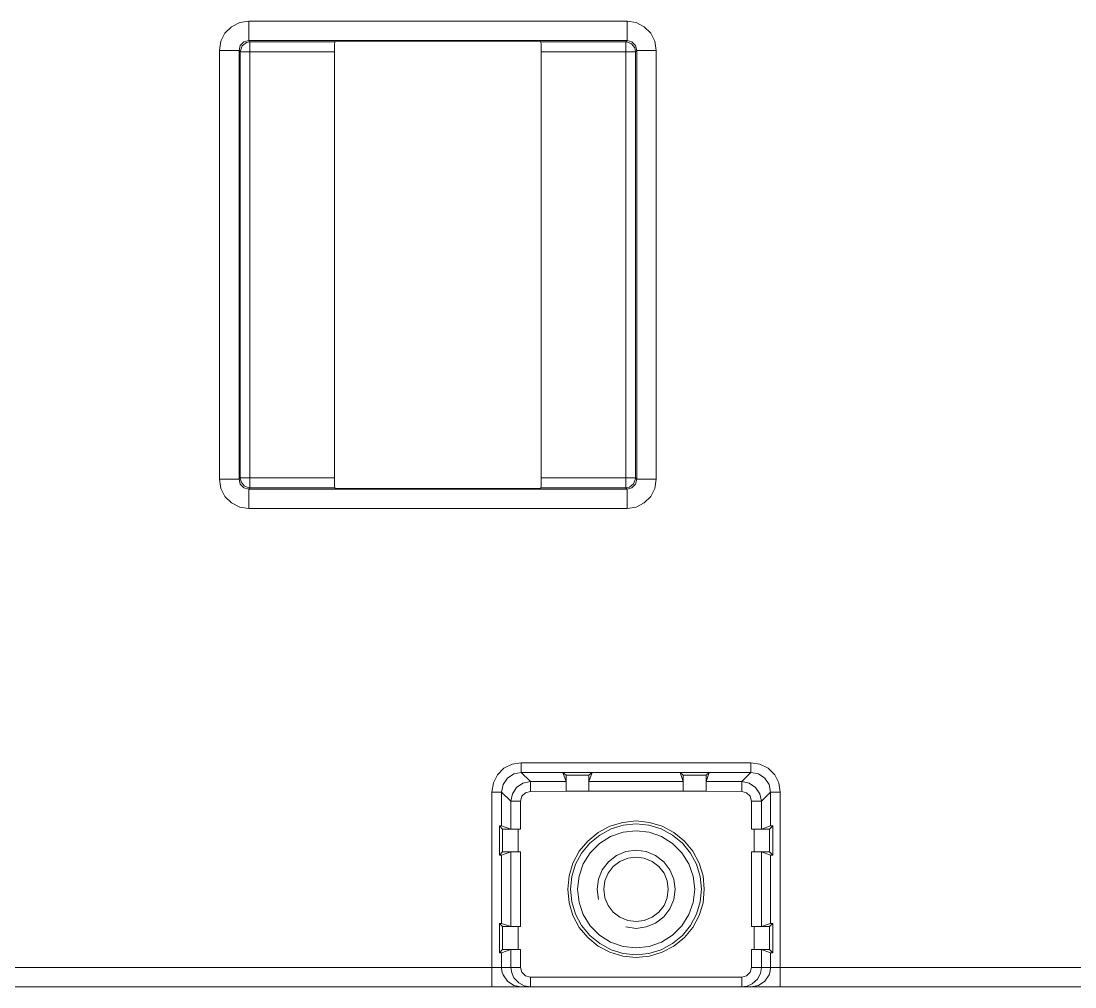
# Model space of a CAD drawing. Header units: millimetres. Extents: x 33157 to 59611, y -29750 to 1750.
# Drawn here: x 55040.7 to 55094.7, y 409.3 to 458.8 of the extents above; entities that cross this region are included whole.
import ezdxf

# ---------------------------------------------------------------- set-up
doc = ezdxf.new("R2010")
doc.units = ezdxf.units.MM
doc.layers.add('layer 1', color=7, linetype='Continuous', lineweight=18)

msp = doc.modelspace()

# ---------------------------------------------------------------- linework, layer by layer
at = {"layer": 'layer 1', "lineweight": 9}
for p, q in [((55052.386, 458.775), (55052.386, 457.775)), ((55071.769, 458.775), (55071.769, 457.775)), ((55050.884, 457.275), (55050.884, 435.292)), ((55051.885, 457.275), (55051.885, 435.292)), ((55052.447, 457.705), (55052.447, 434.862)), ((55071.698, 457.705), (55071.698, 434.862)), ((55072.26, 457.275), (55072.26, 435.292)), ((55073.261, 457.275), (55073.261, 435.292)), ((55051.947, 457.205), (55051.947, 435.362)), ((55056.784, 457.205), (55056.784, 435.362)), ((55067.362, 457.205), (55067.362, 435.362)), ((55072.199, 457.205), (55072.199, 435.362)), ((55052.386, 434.791), (55052.386, 433.791)), ((55071.769, 434.791), (55071.769, 433.791)), ((55066.335, 420.768), (55066.335, 420.267)), ((55078.107, 420.768), (55078.107, 420.267)), ((55068.635, 420.127), (55068.635, 419.311)), ((55069.811, 420.127), (55069.811, 419.311)), ((55066.809, 419.802), (55066.809, 419.302)), ((55068.635, 419.802), (55068.635, 419.311)), ((55069.811, 419.802), (55069.811, 419.311)), ((55077.641, 419.802), (55077.641, 419.302)), ((55064.834, 419.267), (55064.834, 409.28)), ((55065.334, 419.267), (55065.334, 417.529)), ((55079.108, 419.267), (55079.108, 417.529)), ((55079.608, 419.267), (55079.608, 409.28)), ((55065.808, 418.802), (55065.808, 417.371)), ((55066.308, 418.802), (55066.308, 417.371)), ((55078.142, 418.802), (55078.142, 417.371)), ((55078.642, 418.802), (55078.642, 417.371)), ((55065.229, 417.529), (55065.229, 416.038)), ((55065.378, 417.371), (55065.378, 416.196)), ((55066.185, 417.371), (55066.185, 416.196)), ((55078.265, 417.371), (55078.265, 416.196)), ((55079.064, 417.371), (55079.064, 416.196)), ((55079.222, 417.529), (55079.222, 416.038)), ((55065.334, 416.038), (55065.334, 412.527)), ((55065.808, 416.196), (55065.808, 412.369)), ((55066.308, 416.196), (55066.308, 412.369)), ((55078.142, 416.196), (55078.142, 412.369)), ((55078.642, 416.196), (55078.642, 412.369)), ((55079.108, 416.038), (55079.108, 412.527)), ((55065.229, 412.527), (55065.229, 411.035)), ((55079.222, 412.527), (55079.222, 411.035)), ((55065.378, 412.378), (55065.378, 411.193)), ((55066.185, 412.369), (55066.185, 411.202)), ((55078.265, 412.369), (55078.265, 411.202)), ((55079.064, 412.378), (55079.064, 411.193)), ((55065.334, 411.035), (55065.334, 410.281)), ((55065.808, 411.193), (55065.808, 410.281)), ((55066.308, 411.202), (55066.308, 410.281)), ((55078.142, 411.202), (55078.142, 410.281)), ((55078.642, 411.193), (55078.642, 410.281)), ((55079.108, 411.035), (55079.108, 410.281)), ((55066.809, 409.78), (55066.809, 409.28)), ((55077.641, 409.78), (55077.641, 409.28))]:
    msp.add_line(p, q, dxfattribs=at)
for points, knots in [([(55052.386, 458.775), (55052.386, 458.775), (55051.92, 458.705), (55051.92, 458.705), (55051.92, 458.705), (55051.499, 458.486), (55051.499, 458.486), (55051.499, 458.486), (55051.165, 458.161), (55051.165, 458.161), (55051.165, 458.161), (55050.955, 457.74), (55050.955, 457.74), (55050.955, 457.74), (55050.884, 457.275), (55050.884, 457.275)], [0, 0, 0, 0, 147906.753399, 147906.753399, 147906.753399, 295813.506798, 295813.506798, 295813.506798, 443720.260198, 443720.260198, 443720.260198, 591627.013597, 591627.013597, 591627.013597, 739533.766996, 739533.766996, 739533.766996, 739533.766996]), ([(55073.261, 457.275), (55073.261, 457.275), (55073.191, 457.74), (55073.191, 457.74), (55073.191, 457.74), (55072.98, 458.161), (55072.98, 458.161), (55072.98, 458.161), (55072.646, 458.486), (55072.646, 458.486), (55072.646, 458.486), (55072.225, 458.705), (55072.225, 458.705), (55072.225, 458.705), (55071.769, 458.775), (55071.769, 458.775)], [0, 0, 0, 0, 147964.856009, 147964.856009, 147964.856009, 295929.712017, 295929.712017, 295929.712017, 443894.568026, 443894.568026, 443894.568026, 591859.424034, 591859.424034, 591859.424034, 739824.280043, 739824.280043, 739824.280043, 739824.280043]), ([(55052.386, 457.775), (55052.386, 457.775), (55052.131, 457.705), (55052.131, 457.705), (55052.131, 457.705), (55051.947, 457.529), (55051.947, 457.529), (55051.947, 457.529), (55051.885, 457.275), (55051.885, 457.275)], [0, 0, 0, 0, 158278.380506, 158278.380506, 158278.380506, 316556.761012, 316556.761012, 316556.761012, 474835.141518, 474835.141518, 474835.141518, 474835.141518]), ([(55072.26, 457.275), (55072.26, 457.275), (55072.199, 457.529), (55072.199, 457.529), (55072.199, 457.529), (55072.014, 457.705), (55072.014, 457.705), (55072.014, 457.705), (55071.769, 457.775), (55071.769, 457.775)], [0, 0, 0, 0, 158336.361582, 158336.361582, 158336.361582, 316672.723164, 316672.723164, 316672.723164, 475009.084746, 475009.084746, 475009.084746, 475009.084746]), ([(55052.263, 457.67), (55052.263, 457.67), (55052.052, 457.503), (55052.052, 457.503), (55052.052, 457.503), (55051.955, 457.257), (55051.955, 457.257)], [0, 0, 0, 0, 171125.057936, 171125.057936, 171125.057936, 342250.115872, 342250.115872, 342250.115872, 342250.115872]), ([(55056.792, 457.705), (55056.792, 457.705), (55056.792, 457.696), (55056.792, 457.696), (55056.792, 457.696), (55056.792, 457.67), (55056.792, 457.67), (55056.792, 457.67), (55056.784, 457.617), (55056.784, 457.617), (55056.784, 457.617), (55056.784, 457.556), (55056.784, 457.556), (55056.784, 457.556), (55056.784, 457.485), (55056.784, 457.485), (55056.784, 457.485), (55056.784, 457.398), (55056.784, 457.398), (55056.784, 457.398), (55056.784, 457.301), (55056.784, 457.301), (55056.784, 457.301), (55056.784, 457.205), (55056.784, 457.205)], [0, 0, 0, 0, 142062.155547, 142062.155547, 142062.155547, 284124.311095, 284124.311095, 284124.311095, 426186.466642, 426186.466642, 426186.466642, 568248.622189, 568248.622189, 568248.622189, 710310.777736, 710310.777736, 710310.777736, 852372.933284, 852372.933284, 852372.933284, 994435.088831, 994435.088831, 994435.088831, 1136497.244378, 1136497.244378, 1136497.244378, 1136497.244378]), ([(55067.362, 457.205), (55067.362, 457.205), (55067.362, 457.301), (55067.362, 457.301), (55067.362, 457.301), (55067.362, 457.398), (55067.362, 457.398), (55067.362, 457.398), (55067.362, 457.485), (55067.362, 457.485), (55067.362, 457.485), (55067.362, 457.556), (55067.362, 457.556), (55067.362, 457.556), (55067.362, 457.617), (55067.362, 457.617), (55067.362, 457.617), (55067.353, 457.67), (55067.353, 457.67), (55067.353, 457.67), (55067.353, 457.696), (55067.353, 457.696), (55067.353, 457.696), (55067.353, 457.705), (55067.353, 457.705)], [0, 0, 0, 0, 142089.520257, 142089.520257, 142089.520257, 284179.040514, 284179.040514, 284179.040514, 426268.560771, 426268.560771, 426268.560771, 568358.081028, 568358.081028, 568358.081028, 710447.601285, 710447.601285, 710447.601285, 852537.121542, 852537.121542, 852537.121542, 994626.641799, 994626.641799, 994626.641799, 1136716.162056, 1136716.162056, 1136716.162056, 1136716.162056]), ([(55072.155, 457.398), (55072.155, 457.398), (55071.997, 457.608), (55071.997, 457.608), (55071.997, 457.608), (55071.751, 457.705), (55071.751, 457.705)], [0, 0, 0, 0, 171187.140563, 171187.140563, 171187.140563, 342374.281125, 342374.281125, 342374.281125, 342374.281125]), ([(55050.884, 435.292), (55050.884, 435.292), (55050.955, 434.826), (55050.955, 434.826), (55050.955, 434.826), (55051.165, 434.414), (55051.165, 434.414), (55051.165, 434.414), (55051.499, 434.081), (55051.499, 434.081), (55051.499, 434.081), (55051.92, 433.87), (55051.92, 433.87), (55051.92, 433.87), (55052.386, 433.791), (55052.386, 433.791)], [0, 0, 0, 0, 147935.671506, 147935.671506, 147935.671506, 295871.343012, 295871.343012, 295871.343012, 443807.014518, 443807.014518, 443807.014518, 591742.686024, 591742.686024, 591742.686024, 739678.357531, 739678.357531, 739678.357531, 739678.357531]), ([(55051.885, 435.292), (55051.885, 435.292), (55051.947, 435.046), (55051.947, 435.046), (55051.947, 435.046), (55052.131, 434.862), (55052.131, 434.862), (55052.131, 434.862), (55052.386, 434.791), (55052.386, 434.791)], [0, 0, 0, 0, 158306.785422, 158306.785422, 158306.785422, 316613.570845, 316613.570845, 316613.570845, 474920.356267, 474920.356267, 474920.356267, 474920.356267]), ([(55051.991, 435.169), (55051.991, 435.169), (55052.149, 434.958), (55052.149, 434.958), (55052.149, 434.958), (55052.394, 434.862), (55052.394, 434.862)], [0, 0, 0, 0, 171160.095631, 171160.095631, 171160.095631, 342320.191262, 342320.191262, 342320.191262, 342320.191262]), ([(55056.784, 435.362), (55056.784, 435.362), (55056.784, 435.265), (55056.784, 435.265), (55056.784, 435.265), (55056.784, 435.169), (55056.784, 435.169), (55056.784, 435.169), (55056.784, 435.081), (55056.784, 435.081), (55056.784, 435.081), (55056.784, 435.011), (55056.784, 435.011), (55056.784, 435.011), (55056.784, 434.949), (55056.784, 434.949), (55056.784, 434.949), (55056.792, 434.897), (55056.792, 434.897), (55056.792, 434.897), (55056.792, 434.87), (55056.792, 434.87), (55056.792, 434.87), (55056.792, 434.862), (55056.792, 434.862)], [0, 0, 0, 0, 142090.758395, 142090.758395, 142090.758395, 284181.51679, 284181.51679, 284181.51679, 426272.275185, 426272.275185, 426272.275185, 568363.033579, 568363.033579, 568363.033579, 710453.791974, 710453.791974, 710453.791974, 852544.550369, 852544.550369, 852544.550369, 994635.308764, 994635.308764, 994635.308764, 1136726.067159, 1136726.067159, 1136726.067159, 1136726.067159]), ([(55067.353, 434.862), (55067.353, 434.862), (55067.353, 434.87), (55067.353, 434.87), (55067.353, 434.87), (55067.353, 434.897), (55067.353, 434.897), (55067.353, 434.897), (55067.362, 434.949), (55067.362, 434.949), (55067.362, 434.949), (55067.362, 435.011), (55067.362, 435.011), (55067.362, 435.011), (55067.362, 435.081), (55067.362, 435.081), (55067.362, 435.081), (55067.362, 435.169), (55067.362, 435.169), (55067.362, 435.169), (55067.362, 435.265), (55067.362, 435.265), (55067.362, 435.265), (55067.362, 435.362), (55067.362, 435.362)], [0, 0, 0, 0, 142118.50681, 142118.50681, 142118.50681, 284237.013619, 284237.013619, 284237.013619, 426355.520429, 426355.520429, 426355.520429, 568474.027239, 568474.027239, 568474.027239, 710592.534049, 710592.534049, 710592.534049, 852711.040858, 852711.040858, 852711.040858, 994829.547668, 994829.547668, 994829.547668, 1136948.054478, 1136948.054478, 1136948.054478, 1136948.054478]), ([(55071.769, 433.791), (55071.769, 433.791), (55072.225, 433.87), (55072.225, 433.87), (55072.225, 433.87), (55072.646, 434.081), (55072.646, 434.081), (55072.646, 434.081), (55072.98, 434.414), (55072.98, 434.414), (55072.98, 434.414), (55073.191, 434.826), (55073.191, 434.826), (55073.191, 434.826), (55073.261, 435.292), (55073.261, 435.292)], [0, 0, 0, 0, 147993.775892, 147993.775892, 147993.775892, 295987.551784, 295987.551784, 295987.551784, 443981.327676, 443981.327676, 443981.327676, 591975.103568, 591975.103568, 591975.103568, 739968.87946, 739968.87946, 739968.87946, 739968.87946]), ([(55071.769, 434.791), (55071.769, 434.791), (55072.014, 434.862), (55072.014, 434.862), (55072.014, 434.862), (55072.199, 435.046), (55072.199, 435.046), (55072.199, 435.046), (55072.26, 435.292), (55072.26, 435.292)], [0, 0, 0, 0, 158364.765247, 158364.765247, 158364.765247, 316729.530494, 316729.530494, 316729.530494, 475094.295741, 475094.295741, 475094.295741, 475094.295741]), ([(55071.892, 434.897), (55071.892, 434.897), (55072.093, 435.063), (55072.093, 435.063), (55072.093, 435.063), (55072.19, 435.309), (55072.19, 435.309)], [0, 0, 0, 0, 171222.180389, 171222.180389, 171222.180389, 342444.360777, 342444.360777, 342444.360777, 342444.360777]), ([(55066.335, 420.768), (55066.335, 420.768), (55065.869, 420.698), (55065.869, 420.698), (55065.869, 420.698), (55065.457, 420.487), (55065.457, 420.487), (55065.457, 420.487), (55065.123, 420.153), (55065.123, 420.153), (55065.123, 420.153), (55064.913, 419.732), (55064.913, 419.732), (55064.913, 419.732), (55064.834, 419.267), (55064.834, 419.267)], [0, 0, 0, 0, 147991.284261, 147991.284261, 147991.284261, 295982.568522, 295982.568522, 295982.568522, 443973.852783, 443973.852783, 443973.852783, 591965.137044, 591965.137044, 591965.137044, 739956.421305, 739956.421305, 739956.421305, 739956.421305]), ([(55079.608, 419.267), (55079.608, 419.267), (55079.538, 419.732), (55079.538, 419.732), (55079.538, 419.732), (55079.327, 420.153), (55079.327, 420.153), (55079.327, 420.153), (55078.993, 420.487), (55078.993, 420.487), (55078.993, 420.487), (55078.572, 420.698), (55078.572, 420.698), (55078.572, 420.698), (55078.107, 420.768), (55078.107, 420.768)], [0, 0, 0, 0, 148028.85933, 148028.85933, 148028.85933, 296057.71866, 296057.71866, 296057.71866, 444086.577989, 444086.577989, 444086.577989, 592115.437319, 592115.437319, 592115.437319, 740144.296649, 740144.296649, 740144.296649, 740144.296649]), ([(55066.335, 420.267), (55066.335, 420.267), (55065.957, 420.197), (55065.957, 420.197), (55065.957, 420.197), (55065.632, 419.978), (55065.632, 419.978), (55065.632, 419.978), (55065.413, 419.653), (55065.413, 419.653), (55065.413, 419.653), (55065.334, 419.267), (55065.334, 419.267)], [0, 0, 0, 0, 151830.242, 151830.242, 151830.242, 303660.484, 303660.484, 303660.484, 455490.725999, 455490.725999, 455490.725999, 607320.967999, 607320.967999, 607320.967999, 607320.967999]), ([(55079.108, 419.267), (55079.108, 419.267), (55079.037, 419.653), (55079.037, 419.653), (55079.037, 419.653), (55078.818, 419.978), (55078.818, 419.978), (55078.818, 419.978), (55078.493, 420.197), (55078.493, 420.197), (55078.493, 420.197), (55078.107, 420.267), (55078.107, 420.267)], [0, 0, 0, 0, 151866.712747, 151866.712747, 151866.712747, 303733.425494, 303733.425494, 303733.425494, 455600.138241, 455600.138241, 455600.138241, 607466.850987, 607466.850987, 607466.850987, 607466.850987]), ([(55066.809, 419.802), (55066.809, 419.802), (55066.422, 419.723), (55066.422, 419.723), (55066.422, 419.723), (55066.098, 419.504), (55066.098, 419.504), (55066.098, 419.504), (55065.887, 419.179), (55065.887, 419.179), (55065.887, 419.179), (55065.808, 418.802), (55065.808, 418.802)], [0, 0, 0, 0, 151832.17607, 151832.17607, 151832.17607, 303664.352139, 303664.352139, 303664.352139, 455496.528209, 455496.528209, 455496.528209, 607328.704278, 607328.704278, 607328.704278, 607328.704278]), ([(55078.642, 418.802), (55078.642, 418.802), (55078.563, 419.179), (55078.563, 419.179), (55078.563, 419.179), (55078.344, 419.504), (55078.344, 419.504), (55078.344, 419.504), (55078.019, 419.723), (55078.019, 419.723), (55078.019, 419.723), (55077.641, 419.802), (55077.641, 419.802)], [0, 0, 0, 0, 151866.058821, 151866.058821, 151866.058821, 303732.117642, 303732.117642, 303732.117642, 455598.176463, 455598.176463, 455598.176463, 607464.235284, 607464.235284, 607464.235284, 607464.235284]), ([(55066.809, 419.302), (55066.809, 419.302), (55066.554, 419.232), (55066.554, 419.232), (55066.554, 419.232), (55066.379, 419.048), (55066.379, 419.048), (55066.379, 419.048), (55066.308, 418.802), (55066.308, 418.802)], [0, 0, 0, 0, 158368.511425, 158368.511425, 158368.511425, 316737.02285, 316737.02285, 316737.02285, 475105.534275, 475105.534275, 475105.534275, 475105.534275]), ([(55078.142, 418.802), (55078.142, 418.802), (55078.072, 419.048), (55078.072, 419.048), (55078.072, 419.048), (55077.887, 419.232), (55077.887, 419.232), (55077.887, 419.232), (55077.641, 419.302), (55077.641, 419.302)], [0, 0, 0, 0, 158401.81977, 158401.81977, 158401.81977, 316803.639539, 316803.639539, 316803.639539, 475205.459309, 475205.459309, 475205.459309, 475205.459309]), ([(55065.334, 417.529), (55065.334, 417.529), (55065.325, 417.529), (55065.325, 417.529), (55065.325, 417.529), (55065.308, 417.529), (55065.308, 417.529), (55065.308, 417.529), (55065.272, 417.529), (55065.272, 417.529), (55065.272, 417.529), (55065.229, 417.529), (55065.229, 417.529)], [0, 0, 0, 0, 151833.218629, 151833.218629, 151833.218629, 303666.437259, 303666.437259, 303666.437259, 455499.655888, 455499.655888, 455499.655888, 607332.874517, 607332.874517, 607332.874517, 607332.874517]), ([(55065.378, 417.371), (55065.378, 417.371), (55065.395, 417.371), (55065.395, 417.371), (55065.395, 417.371), (55065.448, 417.371), (55065.448, 417.371), (55065.448, 417.371), (55065.518, 417.371), (55065.518, 417.371), (55065.518, 417.371), (55065.615, 417.371), (55065.615, 417.371), (55065.615, 417.371), (55065.738, 417.371), (55065.738, 417.371), (55065.738, 417.371), (55065.878, 417.371), (55065.878, 417.371), (55065.878, 417.371), (55066.027, 417.371), (55066.027, 417.371), (55066.027, 417.371), (55066.185, 417.371), (55066.185, 417.371)], [0, 0, 0, 0, 142136.373999, 142136.373999, 142136.373999, 284272.747997, 284272.747997, 284272.747997, 426409.121996, 426409.121996, 426409.121996, 568545.495994, 568545.495994, 568545.495994, 710681.869993, 710681.869993, 710681.869993, 852818.243991, 852818.243991, 852818.243991, 994954.61799, 994954.61799, 994954.61799, 1137090.991988, 1137090.991988, 1137090.991988, 1137090.991988]), ([(55065.808, 417.371), (55065.808, 417.371), (55065.817, 417.371), (55065.817, 417.371), (55065.817, 417.371), (55065.852, 417.371), (55065.852, 417.371), (55065.852, 417.371), (55065.896, 417.371), (55065.896, 417.371), (55065.896, 417.371), (55065.957, 417.371), (55065.957, 417.371), (55065.957, 417.371), (55066.036, 417.371), (55066.036, 417.371), (55066.036, 417.371), (55066.115, 417.371), (55066.115, 417.371), (55066.115, 417.371), (55066.212, 417.371), (55066.212, 417.371), (55066.212, 417.371), (55066.308, 417.371), (55066.308, 417.371)], [0, 0, 0, 0, 142137.375734, 142137.375734, 142137.375734, 284274.751468, 284274.751468, 284274.751468, 426412.127202, 426412.127202, 426412.127202, 568549.502936, 568549.502936, 568549.502936, 710686.87867, 710686.87867, 710686.87867, 852824.254404, 852824.254404, 852824.254404, 994961.630138, 994961.630138, 994961.630138, 1137099.005872, 1137099.005872, 1137099.005872, 1137099.005872]), ([(55075.719, 414.282), (55075.719, 414.282), (55075.658, 414.967), (55075.658, 414.967), (55075.658, 414.967), (55075.456, 415.625), (55075.456, 415.625), (55075.456, 415.625), (55075.131, 416.231), (55075.131, 416.231), (55075.131, 416.231), (55074.701, 416.757), (55074.701, 416.757), (55074.701, 416.757), (55074.165, 417.196), (55074.165, 417.196), (55074.165, 417.196), (55073.559, 417.521), (55073.559, 417.521), (55073.559, 417.521), (55072.91, 417.714), (55072.91, 417.714), (55072.91, 417.714), (55072.225, 417.784), (55072.225, 417.784), (55072.225, 417.784), (55071.54, 417.714), (55071.54, 417.714), (55071.54, 417.714), (55070.882, 417.521), (55070.882, 417.521), (55070.882, 417.521), (55070.276, 417.196), (55070.276, 417.196), (55070.276, 417.196), (55069.75, 416.757), (55069.75, 416.757), (55069.75, 416.757), (55069.311, 416.231), (55069.311, 416.231), (55069.311, 416.231), (55068.986, 415.625), (55068.986, 415.625), (55068.986, 415.625), (55068.793, 414.967), (55068.793, 414.967), (55068.793, 414.967), (55068.722, 414.282), (55068.722, 414.282), (55068.722, 414.282), (55068.793, 413.598), (55068.793, 413.598), (55068.793, 413.598), (55068.986, 412.94), (55068.986, 412.94), (55068.986, 412.94), (55069.311, 412.334), (55069.311, 412.334), (55069.311, 412.334), (55069.75, 411.808), (55069.75, 411.808), (55069.75, 411.808), (55070.276, 411.369), (55070.276, 411.369), (55070.276, 411.369), (55070.882, 411.053), (55070.882, 411.053), (55070.882, 411.053), (55071.54, 410.851), (55071.54, 410.851), (55071.54, 410.851), (55072.225, 410.781), (55072.225, 410.781), (55072.225, 410.781), (55072.91, 410.851), (55072.91, 410.851), (55072.91, 410.851), (55073.559, 411.053), (55073.559, 411.053), (55073.559, 411.053), (55074.165, 411.369), (55074.165, 411.369), (55074.165, 411.369), (55074.701, 411.808), (55074.701, 411.808), (55074.701, 411.808), (55075.131, 412.334), (55075.131, 412.334), (55075.131, 412.334), (55075.456, 412.94), (55075.456, 412.94), (55075.456, 412.94), (55075.658, 413.598), (55075.658, 413.598), (55075.658, 413.598), (55075.719, 414.282), (55075.719, 414.282)], [0, 0, 0, 0, 134870.648548, 134870.648548, 134870.648548, 269741.297095, 269741.297095, 269741.297095, 404611.945643, 404611.945643, 404611.945643, 539482.59419, 539482.59419, 539482.59419, 674353.242738, 674353.242738, 674353.242738, 809223.891285, 809223.891285, 809223.891285, 944094.539833, 944094.539833, 944094.539833, 1078965.188381, 1078965.188381, 1078965.188381, 1213835.836928, 1213835.836928, 1213835.836928, 1348706.485476, 1348706.485476, 1348706.485476, 1483577.134023, 1483577.134023, 1483577.134023, 1618447.782571, 1618447.782571, 1618447.782571, 1753318.431119, 1753318.431119, 1753318.431119, 1888189.079666, 1888189.079666, 1888189.079666, 2023059.728214, 2023059.728214, 2023059.728214, 2157930.376761, 2157930.376761, 2157930.376761, 2292801.025309, 2292801.025309, 2292801.025309, 2427671.673856, 2427671.673856, 2427671.673856, 2562542.322404, 2562542.322404, 2562542.322404, 2697412.970952, 2697412.970952, 2697412.970952, 2832283.619499, 2832283.619499, 2832283.619499, 2967154.268047, 2967154.268047, 2967154.268047, 3102024.916594, 3102024.916594, 3102024.916594, 3236895.565142, 3236895.565142, 3236895.565142, 3371766.21369, 3371766.21369, 3371766.21369, 3506636.862237, 3506636.862237, 3506636.862237, 3641507.510785, 3641507.510785, 3641507.510785, 3776378.159332, 3776378.159332, 3776378.159332, 3911248.80788, 3911248.80788, 3911248.80788, 4046119.456427, 4046119.456427, 4046119.456427, 4180990.104975, 4180990.104975, 4180990.104975, 4315860.753523, 4315860.753523, 4315860.753523, 4315860.753523]), ([(55075.57, 414.282), (55075.57, 414.282), (55075.508, 414.941), (55075.508, 414.941), (55075.508, 414.941), (55075.315, 415.564), (55075.315, 415.564), (55075.315, 415.564), (55075.008, 416.143), (55075.008, 416.143), (55075.008, 416.143), (55074.595, 416.652), (55074.595, 416.652), (55074.595, 416.652), (55074.086, 417.064), (55074.086, 417.064), (55074.086, 417.064), (55073.507, 417.38), (55073.507, 417.38), (55073.507, 417.38), (55072.875, 417.565), (55072.875, 417.565), (55072.875, 417.565), (55072.225, 417.635), (55072.225, 417.635), (55072.225, 417.635), (55071.567, 417.565), (55071.567, 417.565), (55071.567, 417.565), (55070.943, 417.38), (55070.943, 417.38), (55070.943, 417.38), (55070.364, 417.064), (55070.364, 417.064), (55070.364, 417.064), (55069.855, 416.652), (55069.855, 416.652), (55069.855, 416.652), (55069.433, 416.143), (55069.433, 416.143), (55069.433, 416.143), (55069.126, 415.564), (55069.126, 415.564), (55069.126, 415.564), (55068.933, 414.941), (55068.933, 414.941), (55068.933, 414.941), (55068.872, 414.282), (55068.872, 414.282), (55068.872, 414.282), (55068.933, 413.633), (55068.933, 413.633), (55068.933, 413.633), (55069.126, 413.001), (55069.126, 413.001), (55069.126, 413.001), (55069.433, 412.422), (55069.433, 412.422), (55069.433, 412.422), (55069.855, 411.913), (55069.855, 411.913), (55069.855, 411.913), (55070.364, 411.501), (55070.364, 411.501), (55070.364, 411.501), (55070.943, 411.185), (55070.943, 411.185), (55070.943, 411.185), (55071.567, 411), (55071.567, 411), (55071.567, 411), (55072.225, 410.93), (55072.225, 410.93), (55072.225, 410.93), (55072.875, 411), (55072.875, 411), (55072.875, 411), (55073.507, 411.185), (55073.507, 411.185), (55073.507, 411.185), (55074.086, 411.501), (55074.086, 411.501), (55074.086, 411.501), (55074.595, 411.913), (55074.595, 411.913), (55074.595, 411.913), (55075.008, 412.422), (55075.008, 412.422), (55075.008, 412.422), (55075.315, 413.001), (55075.315, 413.001), (55075.315, 413.001), (55075.508, 413.633), (55075.508, 413.633), (55075.508, 413.633), (55075.57, 414.282), (55075.57, 414.282)], [0, 0, 0, 0, 134871.201974, 134871.201974, 134871.201974, 269742.403948, 269742.403948, 269742.403948, 404613.605921, 404613.605921, 404613.605921, 539484.807895, 539484.807895, 539484.807895, 674356.009869, 674356.009869, 674356.009869, 809227.211843, 809227.211843, 809227.211843, 944098.413816, 944098.413816, 944098.413816, 1078969.61579, 1078969.61579, 1078969.61579, 1213840.817764, 1213840.817764, 1213840.817764, 1348712.019738, 1348712.019738, 1348712.019738, 1483583.221711, 1483583.221711, 1483583.221711, 1618454.423685, 1618454.423685, 1618454.423685, 1753325.625659, 1753325.625659, 1753325.625659, 1888196.827633, 1888196.827633, 1888196.827633, 2023068.029606, 2023068.029606, 2023068.029606, 2157939.23158, 2157939.23158, 2157939.23158, 2292810.433554, 2292810.433554, 2292810.433554, 2427681.635528, 2427681.635528, 2427681.635528, 2562552.837501, 2562552.837501, 2562552.837501, 2697424.039475, 2697424.039475, 2697424.039475, 2832295.241449, 2832295.241449, 2832295.241449, 2967166.443423, 2967166.443423, 2967166.443423, 3102037.645397, 3102037.645397, 3102037.645397, 3236908.84737, 3236908.84737, 3236908.84737, 3371780.049344, 3371780.049344, 3371780.049344, 3506651.251318, 3506651.251318, 3506651.251318, 3641522.453292, 3641522.453292, 3641522.453292, 3776393.655265, 3776393.655265, 3776393.655265, 3911264.857239, 3911264.857239, 3911264.857239, 4046136.059213, 4046136.059213, 4046136.059213, 4181007.261187, 4181007.261187, 4181007.261187, 4315878.46316, 4315878.46316, 4315878.46316, 4315878.46316]), ([(55075.227, 414.282), (55075.227, 414.282), (55075.148, 414.949), (55075.148, 414.949), (55075.148, 414.949), (55074.929, 415.581), (55074.929, 415.581), (55074.929, 415.581), (55074.569, 416.152), (55074.569, 416.152), (55074.569, 416.152), (55074.095, 416.626), (55074.095, 416.626), (55074.095, 416.626), (55073.524, 416.985), (55073.524, 416.985), (55073.524, 416.985), (55072.892, 417.205), (55072.892, 417.205), (55072.892, 417.205), (55072.225, 417.284), (55072.225, 417.284), (55072.225, 417.284), (55071.558, 417.205), (55071.558, 417.205), (55071.558, 417.205), (55070.917, 416.985), (55070.917, 416.985), (55070.917, 416.985), (55070.355, 416.626), (55070.355, 416.626), (55070.355, 416.626), (55069.881, 416.152), (55069.881, 416.152), (55069.881, 416.152), (55069.521, 415.581), (55069.521, 415.581), (55069.521, 415.581), (55069.302, 414.949), (55069.302, 414.949), (55069.302, 414.949), (55069.223, 414.282), (55069.223, 414.282), (55069.223, 414.282), (55069.302, 413.615), (55069.302, 413.615), (55069.302, 413.615), (55069.521, 412.984), (55069.521, 412.984), (55069.521, 412.984), (55069.881, 412.413), (55069.881, 412.413), (55069.881, 412.413), (55070.355, 411.939), (55070.355, 411.939), (55070.355, 411.939), (55070.917, 411.579), (55070.917, 411.579), (55070.917, 411.579), (55071.558, 411.36), (55071.558, 411.36), (55071.558, 411.36), (55072.225, 411.281), (55072.225, 411.281), (55072.225, 411.281), (55072.892, 411.36), (55072.892, 411.36), (55072.892, 411.36), (55073.524, 411.579), (55073.524, 411.579), (55073.524, 411.579), (55074.095, 411.939), (55074.095, 411.939), (55074.095, 411.939), (55074.569, 412.413), (55074.569, 412.413), (55074.569, 412.413), (55074.929, 412.984), (55074.929, 412.984), (55074.929, 412.984), (55075.148, 413.615), (55075.148, 413.615), (55075.148, 413.615), (55075.227, 414.282), (55075.227, 414.282)], [0, 0, 0, 0, 135218.872398, 135218.872398, 135218.872398, 270437.744795, 270437.744795, 270437.744795, 405656.617193, 405656.617193, 405656.617193, 540875.489591, 540875.489591, 540875.489591, 676094.361988, 676094.361988, 676094.361988, 811313.234386, 811313.234386, 811313.234386, 946532.106784, 946532.106784, 946532.106784, 1081750.979181, 1081750.979181, 1081750.979181, 1216969.851579, 1216969.851579, 1216969.851579, 1352188.723977, 1352188.723977, 1352188.723977, 1487407.596374, 1487407.596374, 1487407.596374, 1622626.468772, 1622626.468772, 1622626.468772, 1757845.34117, 1757845.34117, 1757845.34117, 1893064.213567, 1893064.213567, 1893064.213567, 2028283.085965, 2028283.085965, 2028283.085965, 2163501.958363, 2163501.958363, 2163501.958363, 2298720.83076, 2298720.83076, 2298720.83076, 2433939.703158, 2433939.703158, 2433939.703158, 2569158.575555, 2569158.575555, 2569158.575555, 2704377.447953, 2704377.447953, 2704377.447953, 2839596.320351, 2839596.320351, 2839596.320351, 2974815.192748, 2974815.192748, 2974815.192748, 3110034.065146, 3110034.065146, 3110034.065146, 3245252.937544, 3245252.937544, 3245252.937544, 3380471.809941, 3380471.809941, 3380471.809941, 3515690.682339, 3515690.682339, 3515690.682339, 3650909.554737, 3650909.554737, 3650909.554737, 3786128.427134, 3786128.427134, 3786128.427134, 3786128.427134]), ([(55079.222, 417.529), (55079.222, 417.529), (55079.178, 417.529), (55079.178, 417.529), (55079.178, 417.529), (55079.143, 417.529), (55079.143, 417.529), (55079.143, 417.529), (55079.116, 417.529), (55079.116, 417.529), (55079.116, 417.529), (55079.108, 417.529), (55079.108, 417.529)], [0, 0, 0, 0, 151871.50451, 151871.50451, 151871.50451, 303743.00902, 303743.00902, 303743.00902, 455614.513529, 455614.513529, 455614.513529, 607486.018039, 607486.018039, 607486.018039, 607486.018039]), ([(55071.707, 412.352), (55071.707, 412.352), (55072.225, 412.282), (55072.225, 412.282), (55072.225, 412.282), (55072.743, 412.352), (55072.743, 412.352), (55072.743, 412.352), (55073.226, 412.554), (55073.226, 412.554), (55073.226, 412.554), (55073.638, 412.87), (55073.638, 412.87), (55073.638, 412.87), (55073.954, 413.282), (55073.954, 413.282), (55073.954, 413.282), (55074.156, 413.765), (55074.156, 413.765), (55074.156, 413.765), (55074.227, 414.282), (55074.227, 414.282), (55074.227, 414.282), (55074.156, 414.8), (55074.156, 414.8), (55074.156, 414.8), (55073.954, 415.283), (55073.954, 415.283), (55073.954, 415.283), (55073.638, 415.695), (55073.638, 415.695), (55073.638, 415.695), (55073.226, 416.011), (55073.226, 416.011), (55073.226, 416.011), (55072.743, 416.213), (55072.743, 416.213), (55072.743, 416.213), (55072.225, 416.283), (55072.225, 416.283), (55072.225, 416.283), (55071.707, 416.213), (55071.707, 416.213), (55071.707, 416.213), (55071.224, 416.011), (55071.224, 416.011), (55071.224, 416.011), (55070.812, 415.695), (55070.812, 415.695), (55070.812, 415.695), (55070.487, 415.283), (55070.487, 415.283), (55070.487, 415.283), (55070.294, 414.8), (55070.294, 414.8), (55070.294, 414.8), (55070.224, 414.282), (55070.224, 414.282), (55070.224, 414.282), (55070.294, 413.765), (55070.294, 413.765)], [0, 0, 0, 0, 136335.441714, 136335.441714, 136335.441714, 272670.883427, 272670.883427, 272670.883427, 409006.325141, 409006.325141, 409006.325141, 545341.766855, 545341.766855, 545341.766855, 681677.208568, 681677.208568, 681677.208568, 818012.650282, 818012.650282, 818012.650282, 954348.091996, 954348.091996, 954348.091996, 1090683.533709, 1090683.533709, 1090683.533709, 1227018.975423, 1227018.975423, 1227018.975423, 1363354.417137, 1363354.417137, 1363354.417137, 1499689.85885, 1499689.85885, 1499689.85885, 1636025.300564, 1636025.300564, 1636025.300564, 1772360.742278, 1772360.742278, 1772360.742278, 1908696.183991, 1908696.183991, 1908696.183991, 2045031.625705, 2045031.625705, 2045031.625705, 2181367.067419, 2181367.067419, 2181367.067419, 2317702.509132, 2317702.509132, 2317702.509132, 2454037.950846, 2454037.950846, 2454037.950846, 2590373.39256, 2590373.39256, 2590373.39256, 2726708.834273, 2726708.834273, 2726708.834273, 2726708.834273]), ([(55065.229, 416.038), (55065.229, 416.038), (55065.272, 416.038), (55065.272, 416.038), (55065.272, 416.038), (55065.308, 416.038), (55065.308, 416.038), (55065.308, 416.038), (55065.325, 416.038), (55065.325, 416.038), (55065.325, 416.038), (55065.334, 416.038), (55065.334, 416.038)], [0, 0, 0, 0, 151835.182098, 151835.182098, 151835.182098, 303670.364196, 303670.364196, 303670.364196, 455505.546294, 455505.546294, 455505.546294, 607340.728391, 607340.728391, 607340.728391, 607340.728391]), ([(55073.875, 414.282), (55073.875, 414.282), (55073.814, 414.712), (55073.814, 414.712), (55073.814, 414.712), (55073.656, 415.107), (55073.656, 415.107), (55073.656, 415.107), (55073.393, 415.45), (55073.393, 415.45), (55073.393, 415.45), (55073.05, 415.713), (55073.05, 415.713), (55073.05, 415.713), (55072.646, 415.88), (55072.646, 415.88), (55072.646, 415.88), (55072.225, 415.932), (55072.225, 415.932), (55072.225, 415.932), (55071.795, 415.88), (55071.795, 415.88), (55071.795, 415.88), (55071.4, 415.713), (55071.4, 415.713), (55071.4, 415.713), (55071.058, 415.45), (55071.058, 415.45), (55071.058, 415.45), (55070.794, 415.107), (55070.794, 415.107), (55070.794, 415.107), (55070.627, 414.712), (55070.627, 414.712), (55070.627, 414.712), (55070.575, 414.282), (55070.575, 414.282), (55070.575, 414.282), (55070.627, 413.852), (55070.627, 413.852), (55070.627, 413.852), (55070.794, 413.457), (55070.794, 413.457), (55070.794, 413.457), (55071.058, 413.115), (55071.058, 413.115), (55071.058, 413.115), (55071.4, 412.852), (55071.4, 412.852), (55071.4, 412.852), (55071.795, 412.685), (55071.795, 412.685), (55071.795, 412.685), (55072.225, 412.633), (55072.225, 412.633), (55072.225, 412.633), (55072.646, 412.685), (55072.646, 412.685), (55072.646, 412.685), (55073.05, 412.852), (55073.05, 412.852), (55073.05, 412.852), (55073.393, 413.115), (55073.393, 413.115), (55073.393, 413.115), (55073.656, 413.457), (55073.656, 413.457), (55073.656, 413.457), (55073.814, 413.852), (55073.814, 413.852), (55073.814, 413.852), (55073.875, 414.282), (55073.875, 414.282)], [0, 0, 0, 0, 135685.660511, 135685.660511, 135685.660511, 271371.321021, 271371.321021, 271371.321021, 407056.981532, 407056.981532, 407056.981532, 542742.642043, 542742.642043, 542742.642043, 678428.302553, 678428.302553, 678428.302553, 814113.963064, 814113.963064, 814113.963064, 949799.623575, 949799.623575, 949799.623575, 1085485.284085, 1085485.284085, 1085485.284085, 1221170.944596, 1221170.944596, 1221170.944596, 1356856.605107, 1356856.605107, 1356856.605107, 1492542.265617, 1492542.265617, 1492542.265617, 1628227.926128, 1628227.926128, 1628227.926128, 1763913.586638, 1763913.586638, 1763913.586638, 1899599.247149, 1899599.247149, 1899599.247149, 2035284.90766, 2035284.90766, 2035284.90766, 2170970.56817, 2170970.56817, 2170970.56817, 2306656.228681, 2306656.228681, 2306656.228681, 2442341.889192, 2442341.889192, 2442341.889192, 2578027.549702, 2578027.549702, 2578027.549702, 2713713.210213, 2713713.210213, 2713713.210213, 2849398.870724, 2849398.870724, 2849398.870724, 2985084.531234, 2985084.531234, 2985084.531234, 3120770.191745, 3120770.191745, 3120770.191745, 3256455.852256, 3256455.852256, 3256455.852256, 3256455.852256]), ([(55078.642, 416.196), (55078.642, 416.196), (55078.625, 416.196), (55078.625, 416.196), (55078.625, 416.196), (55078.598, 416.196), (55078.598, 416.196), (55078.598, 416.196), (55078.546, 416.196), (55078.546, 416.196), (55078.546, 416.196), (55078.484, 416.196), (55078.484, 416.196), (55078.484, 416.196), (55078.414, 416.196), (55078.414, 416.196), (55078.414, 416.196), (55078.326, 416.196), (55078.326, 416.196), (55078.326, 416.196), (55078.238, 416.196), (55078.238, 416.196), (55078.238, 416.196), (55078.142, 416.196), (55078.142, 416.196)], [0, 0, 0, 0, 142171.442267, 142171.442267, 142171.442267, 284342.884534, 284342.884534, 284342.884534, 426514.326801, 426514.326801, 426514.326801, 568685.769068, 568685.769068, 568685.769068, 710857.211335, 710857.211335, 710857.211335, 853028.653602, 853028.653602, 853028.653602, 995200.095869, 995200.095869, 995200.095869, 1137371.538135, 1137371.538135, 1137371.538135, 1137371.538135]), ([(55079.064, 416.196), (55079.064, 416.196), (55079.046, 416.196), (55079.046, 416.196), (55079.046, 416.196), (55079.002, 416.196), (55079.002, 416.196), (55079.002, 416.196), (55078.923, 416.196), (55078.923, 416.196), (55078.923, 416.196), (55078.827, 416.196), (55078.827, 416.196), (55078.827, 416.196), (55078.704, 416.196), (55078.704, 416.196), (55078.704, 416.196), (55078.572, 416.196), (55078.572, 416.196), (55078.572, 416.196), (55078.423, 416.196), (55078.423, 416.196), (55078.423, 416.196), (55078.265, 416.196), (55078.265, 416.196)], [0, 0, 0, 0, 142172.269931, 142172.269931, 142172.269931, 284344.539862, 284344.539862, 284344.539862, 426516.809793, 426516.809793, 426516.809793, 568689.079725, 568689.079725, 568689.079725, 710861.349656, 710861.349656, 710861.349656, 853033.619587, 853033.619587, 853033.619587, 995205.889518, 995205.889518, 995205.889518, 1137378.159449, 1137378.159449, 1137378.159449, 1137378.159449]), ([(55079.108, 416.038), (55079.108, 416.038), (55079.116, 416.038), (55079.116, 416.038), (55079.116, 416.038), (55079.143, 416.038), (55079.143, 416.038), (55079.143, 416.038), (55079.178, 416.038), (55079.178, 416.038), (55079.178, 416.038), (55079.222, 416.038), (55079.222, 416.038)], [0, 0, 0, 0, 151873.553727, 151873.553727, 151873.553727, 303747.107454, 303747.107454, 303747.107454, 455620.661182, 455620.661182, 455620.661182, 607494.214909, 607494.214909, 607494.214909, 607494.214909]), ([(55065.334, 412.527), (55065.334, 412.527), (55065.325, 412.527), (55065.325, 412.527), (55065.325, 412.527), (55065.308, 412.527), (55065.308, 412.527), (55065.308, 412.527), (55065.272, 412.527), (55065.272, 412.527), (55065.272, 412.527), (55065.229, 412.527), (55065.229, 412.527)], [0, 0, 0, 0, 151840.066312, 151840.066312, 151840.066312, 303680.132624, 303680.132624, 303680.132624, 455520.198936, 455520.198936, 455520.198936, 607360.265247, 607360.265247, 607360.265247, 607360.265247]), ([(55079.222, 412.527), (55079.222, 412.527), (55079.178, 412.527), (55079.178, 412.527), (55079.178, 412.527), (55079.143, 412.527), (55079.143, 412.527), (55079.143, 412.527), (55079.116, 412.527), (55079.116, 412.527), (55079.116, 412.527), (55079.108, 412.527), (55079.108, 412.527)], [0, 0, 0, 0, 151878.352212, 151878.352212, 151878.352212, 303756.704425, 303756.704425, 303756.704425, 455635.056637, 455635.056637, 455635.056637, 607513.40885, 607513.40885, 607513.40885, 607513.40885]), ([(55065.378, 412.378), (55065.378, 412.378), (55065.395, 412.369), (55065.395, 412.369), (55065.395, 412.369), (55065.448, 412.369), (55065.448, 412.369), (55065.448, 412.369), (55065.518, 412.369), (55065.518, 412.369), (55065.518, 412.369), (55065.615, 412.369), (55065.615, 412.369), (55065.615, 412.369), (55065.738, 412.369), (55065.738, 412.369), (55065.738, 412.369), (55065.878, 412.369), (55065.878, 412.369), (55065.878, 412.369), (55066.027, 412.369), (55066.027, 412.369), (55066.027, 412.369), (55066.185, 412.369), (55066.185, 412.369)], [0, 0, 0, 0, 142142.780951, 142142.780951, 142142.780951, 284285.561902, 284285.561902, 284285.561902, 426428.342853, 426428.342853, 426428.342853, 568571.123803, 568571.123803, 568571.123803, 710713.904754, 710713.904754, 710713.904754, 852856.685705, 852856.685705, 852856.685705, 994999.466656, 994999.466656, 994999.466656, 1137142.247607, 1137142.247607, 1137142.247607, 1137142.247607]), ([(55065.808, 412.369), (55065.808, 412.369), (55065.817, 412.369), (55065.817, 412.369), (55065.817, 412.369), (55065.852, 412.369), (55065.852, 412.369), (55065.852, 412.369), (55065.896, 412.369), (55065.896, 412.369), (55065.896, 412.369), (55065.957, 412.369), (55065.957, 412.369), (55065.957, 412.369), (55066.036, 412.369), (55066.036, 412.369), (55066.036, 412.369), (55066.115, 412.369), (55066.115, 412.369), (55066.115, 412.369), (55066.212, 412.369), (55066.212, 412.369), (55066.212, 412.369), (55066.308, 412.369), (55066.308, 412.369)], [0, 0, 0, 0, 142143.786211, 142143.786211, 142143.786211, 284287.572422, 284287.572422, 284287.572422, 426431.358634, 426431.358634, 426431.358634, 568575.144845, 568575.144845, 568575.144845, 710718.931056, 710718.931056, 710718.931056, 852862.717267, 852862.717267, 852862.717267, 995006.503478, 995006.503478, 995006.503478, 1137150.28969, 1137150.28969, 1137150.28969, 1137150.28969]), ([(55065.229, 411.035), (55065.229, 411.035), (55065.272, 411.035), (55065.272, 411.035), (55065.272, 411.035), (55065.308, 411.035), (55065.308, 411.035), (55065.308, 411.035), (55065.325, 411.035), (55065.325, 411.035), (55065.325, 411.035), (55065.334, 411.035), (55065.334, 411.035)], [0, 0, 0, 0, 151842.029916, 151842.029916, 151842.029916, 303684.059832, 303684.059832, 303684.059832, 455526.089748, 455526.089748, 455526.089748, 607368.119664, 607368.119664, 607368.119664, 607368.119664]), ([(55078.642, 411.193), (55078.642, 411.193), (55078.625, 411.193), (55078.625, 411.193), (55078.625, 411.193), (55078.598, 411.193), (55078.598, 411.193), (55078.598, 411.193), (55078.546, 411.193), (55078.546, 411.193), (55078.546, 411.193), (55078.484, 411.193), (55078.484, 411.193), (55078.484, 411.193), (55078.414, 411.202), (55078.414, 411.202), (55078.414, 411.202), (55078.326, 411.202), (55078.326, 411.202), (55078.326, 411.202), (55078.238, 411.202), (55078.238, 411.202), (55078.238, 411.202), (55078.142, 411.202), (55078.142, 411.202)], [0, 0, 0, 0, 142177.849979, 142177.849979, 142177.849979, 284355.699959, 284355.699959, 284355.699959, 426533.549938, 426533.549938, 426533.549938, 568711.399918, 568711.399918, 568711.399918, 710889.249897, 710889.249897, 710889.249897, 853067.099876, 853067.099876, 853067.099876, 995244.949856, 995244.949856, 995244.949856, 1137422.799835, 1137422.799835, 1137422.799835, 1137422.799835]), ([(55079.064, 411.193), (55079.064, 411.193), (55079.046, 411.193), (55079.046, 411.193), (55079.046, 411.193), (55079.002, 411.193), (55079.002, 411.193), (55079.002, 411.193), (55078.923, 411.193), (55078.923, 411.193), (55078.923, 411.193), (55078.827, 411.193), (55078.827, 411.193), (55078.827, 411.193), (55078.704, 411.193), (55078.704, 411.193), (55078.704, 411.193), (55078.572, 411.202), (55078.572, 411.202), (55078.572, 411.202), (55078.423, 411.202), (55078.423, 411.202), (55078.423, 411.202), (55078.265, 411.202), (55078.265, 411.202)], [0, 0, 0, 0, 142178.679513, 142178.679513, 142178.679513, 284357.359025, 284357.359025, 284357.359025, 426536.038538, 426536.038538, 426536.038538, 568714.718051, 568714.718051, 568714.718051, 710893.397563, 710893.397563, 710893.397563, 853072.077076, 853072.077076, 853072.077076, 995250.756589, 995250.756589, 995250.756589, 1137429.436101, 1137429.436101, 1137429.436101, 1137429.436101]), ([(55079.108, 411.035), (55079.108, 411.035), (55079.116, 411.035), (55079.116, 411.035), (55079.116, 411.035), (55079.143, 411.035), (55079.143, 411.035), (55079.143, 411.035), (55079.178, 411.035), (55079.178, 411.035), (55079.178, 411.035), (55079.222, 411.035), (55079.222, 411.035)], [0, 0, 0, 0, 151880.401563, 151880.401563, 151880.401563, 303760.803126, 303760.803126, 303760.803126, 455641.20469, 455641.20469, 455641.20469, 607521.606253, 607521.606253, 607521.606253, 607521.606253]), ([(55065.334, 410.281), (55065.334, 410.281), (55065.352, 410.088), (55065.352, 410.088), (55065.352, 410.088), (55065.413, 409.903), (55065.413, 409.903)], [0, 0, 0, 0, 171239.75455, 171239.75455, 171239.75455, 342479.509099, 342479.509099, 342479.509099, 342479.509099]), ([(55065.808, 410.281), (55065.808, 410.281), (55065.852, 410.009), (55065.852, 410.009), (55065.852, 410.009), (55065.966, 409.745), (55065.966, 409.745)], [0, 0, 0, 0, 171241.331658, 171241.331658, 171241.331658, 342482.663315, 342482.663315, 342482.663315, 342482.663315]), ([(55066.308, 410.281), (55066.308, 410.281), (55066.379, 410.035), (55066.379, 410.035), (55066.379, 410.035), (55066.554, 409.851), (55066.554, 409.851), (55066.554, 409.851), (55066.809, 409.78), (55066.809, 409.78)], [0, 0, 0, 0, 158379.958216, 158379.958216, 158379.958216, 316759.916433, 316759.916433, 316759.916433, 475139.874649, 475139.874649, 475139.874649, 475139.874649]), ([(55077.641, 409.78), (55077.641, 409.78), (55077.887, 409.851), (55077.887, 409.851), (55077.887, 409.851), (55078.072, 410.035), (55078.072, 410.035), (55078.072, 410.035), (55078.142, 410.281), (55078.142, 410.281)], [0, 0, 0, 0, 158413.256753, 158413.256753, 158413.256753, 316826.513507, 316826.513507, 316826.513507, 475239.77026, 475239.77026, 475239.77026, 475239.77026]), ([(55078.44, 409.684), (55078.44, 409.684), (55078.59, 409.965), (55078.59, 409.965), (55078.59, 409.965), (55078.642, 410.281), (55078.642, 410.281)], [0, 0, 0, 0, 171281.176946, 171281.176946, 171281.176946, 342562.353892, 342562.353892, 342562.353892, 342562.353892]), ([(55079.108, 410.281), (55079.108, 410.281), (55079.09, 410.088), (55079.09, 410.088), (55079.09, 410.088), (55079.037, 409.903), (55079.037, 409.903)], [0, 0, 0, 0, 171282.572073, 171282.572073, 171282.572073, 342565.144146, 342565.144146, 342565.144146, 342565.144146]), ([(55065.413, 409.903), (55065.413, 409.903), (55065.632, 409.579), (55065.632, 409.579), (55065.632, 409.579), (55065.957, 409.359), (55065.957, 409.359), (55065.957, 409.359), (55066.335, 409.28), (55066.335, 409.28)], [0, 0, 0, 0, 158378.240868, 158378.240868, 158378.240868, 316756.481737, 316756.481737, 316756.481737, 475134.722605, 475134.722605, 475134.722605, 475134.722605]), ([(55078.107, 409.28), (55078.107, 409.28), (55078.493, 409.359), (55078.493, 409.359), (55078.493, 409.359), (55078.818, 409.579), (55078.818, 409.579), (55078.818, 409.579), (55079.037, 409.903), (55079.037, 409.903)], [0, 0, 0, 0, 158415.490131, 158415.490131, 158415.490131, 316830.980262, 316830.980262, 316830.980262, 475246.470393, 475246.470393, 475246.470393, 475246.470393]), ([(55066.212, 409.482), (55066.212, 409.482), (55066.493, 409.333), (55066.493, 409.333), (55066.493, 409.333), (55066.809, 409.28), (55066.809, 409.28)], [0, 0, 0, 0, 171244.343531, 171244.343531, 171244.343531, 342488.687061, 342488.687061, 342488.687061, 342488.687061]), ([(55077.641, 409.28), (55077.641, 409.28), (55077.914, 409.324), (55077.914, 409.324), (55077.914, 409.324), (55078.168, 409.438), (55078.168, 409.438)], [0, 0, 0, 0, 171280.08724, 171280.08724, 171280.08724, 342560.174479, 342560.174479, 342560.174479, 342560.174479])]:
    msp.add_open_spline(points, degree=3, knots=knots, dxfattribs=at)
for points in [[(55052.386, 458.775), (55052.386, 458.775), (55071.769, 458.775), (55071.769, 458.775)], [(55052.386, 457.775), (55052.386, 457.775), (55071.769, 457.775), (55071.769, 457.775)], [(55052.447, 457.705), (55052.447, 457.705), (55052.386, 457.775), (55052.386, 457.775)], [(55071.769, 457.775), (55071.769, 457.775), (55071.698, 457.705), (55071.698, 457.705)], [(55050.884, 457.275), (55050.884, 457.275), (55051.885, 457.275), (55051.885, 457.275)], [(55051.947, 457.205), (55051.947, 457.205), (55051.885, 457.275), (55051.885, 457.275)], [(55051.955, 457.257), (55051.955, 457.257), (55051.947, 457.205), (55051.947, 457.205)], [(55052.447, 457.705), (55052.447, 457.705), (55052.263, 457.67), (55052.263, 457.67)], [(55056.792, 457.705), (55056.792, 457.705), (55052.447, 457.705), (55052.447, 457.705)], [(55056.819, 457.74), (55056.819, 457.74), (55067.327, 457.74), (55067.327, 457.74)], [(55056.792, 457.705), (55056.792, 457.705), (55056.819, 457.74), (55056.819, 457.74)], [(55067.353, 457.705), (55067.353, 457.705), (55067.327, 457.74), (55067.327, 457.74)], [(55071.698, 457.705), (55071.698, 457.705), (55067.353, 457.705), (55067.353, 457.705)], [(55071.751, 457.705), (55071.751, 457.705), (55071.698, 457.705), (55071.698, 457.705)], [(55072.199, 457.205), (55072.199, 457.205), (55072.155, 457.398), (55072.155, 457.398)], [(55072.26, 457.275), (55072.26, 457.275), (55072.199, 457.205), (55072.199, 457.205)], [(55073.261, 457.275), (55073.261, 457.275), (55072.26, 457.275), (55072.26, 457.275)], [(55051.947, 457.205), (55051.947, 457.205), (55056.784, 457.205), (55056.784, 457.205)], [(55072.199, 457.205), (55072.199, 457.205), (55067.362, 457.205), (55067.362, 457.205)], [(55050.884, 435.292), (55050.884, 435.292), (55051.885, 435.292), (55051.885, 435.292)], [(55051.947, 435.362), (55051.947, 435.362), (55051.885, 435.292), (55051.885, 435.292)], [(55051.947, 435.362), (55051.947, 435.362), (55056.784, 435.362), (55056.784, 435.362)], [(55051.947, 435.362), (55051.947, 435.362), (55051.991, 435.169), (55051.991, 435.169)], [(55067.362, 435.362), (55067.362, 435.362), (55072.199, 435.362), (55072.199, 435.362)], [(55072.19, 435.309), (55072.19, 435.309), (55072.199, 435.362), (55072.199, 435.362)], [(55072.199, 435.362), (55072.199, 435.362), (55072.26, 435.292), (55072.26, 435.292)], [(55073.261, 435.292), (55073.261, 435.292), (55072.26, 435.292), (55072.26, 435.292)], [(55071.769, 434.791), (55071.769, 434.791), (55052.386, 434.791), (55052.386, 434.791)], [(55052.447, 434.862), (55052.447, 434.862), (55052.386, 434.791), (55052.386, 434.791)], [(55052.394, 434.862), (55052.394, 434.862), (55052.447, 434.862), (55052.447, 434.862)], [(55052.447, 434.862), (55052.447, 434.862), (55056.792, 434.862), (55056.792, 434.862)], [(55056.819, 434.826), (55056.819, 434.826), (55067.327, 434.826), (55067.327, 434.826)], [(55056.792, 434.862), (55056.792, 434.862), (55056.819, 434.826), (55056.819, 434.826)], [(55067.353, 434.862), (55067.353, 434.862), (55067.327, 434.826), (55067.327, 434.826)], [(55067.353, 434.862), (55067.353, 434.862), (55071.698, 434.862), (55071.698, 434.862)], [(55071.698, 434.862), (55071.698, 434.862), (55071.892, 434.897), (55071.892, 434.897)], [(55071.698, 434.862), (55071.698, 434.862), (55071.769, 434.791), (55071.769, 434.791)], [(55071.769, 433.791), (55071.769, 433.791), (55052.386, 433.791), (55052.386, 433.791)], [(55078.107, 420.768), (55078.107, 420.768), (55066.335, 420.768), (55066.335, 420.768)], [(55068.477, 420.267), (55068.477, 420.267), (55066.335, 420.267), (55066.335, 420.267)], [(55066.809, 419.802), (55066.809, 419.802), (55066.335, 420.267), (55066.335, 420.267)], [(55069.969, 420.276), (55069.969, 420.276), (55068.477, 420.276), (55068.477, 420.276)], [(55068.635, 420.127), (55068.635, 420.127), (55068.477, 420.276), (55068.477, 420.276)], [(55068.477, 420.267), (55068.477, 420.267), (55068.635, 419.802), (55068.635, 419.802)], [(55069.811, 420.127), (55069.811, 420.127), (55068.635, 420.127), (55068.635, 420.127)], [(55069.811, 420.127), (55069.811, 420.127), (55069.969, 420.276), (55069.969, 420.276)], [(55069.969, 420.267), (55069.969, 420.267), (55069.811, 419.802), (55069.811, 419.802)], [(55074.481, 420.267), (55074.481, 420.267), (55069.969, 420.267), (55069.969, 420.267)], [(55075.974, 420.276), (55075.974, 420.276), (55074.472, 420.276), (55074.472, 420.276)], [(55074.481, 420.276), (55074.481, 420.276), (55074.472, 420.276), (55074.472, 420.276)], [(55074.63, 420.127), (55074.63, 420.127), (55074.481, 420.276), (55074.481, 420.276)], [(55074.481, 420.267), (55074.481, 420.267), (55074.63, 419.802), (55074.63, 419.802)], [(55075.815, 420.127), (55075.815, 420.127), (55074.63, 420.127), (55074.63, 420.127)], [(55074.639, 419.311), (55074.639, 419.311), (55074.63, 420.127), (55074.63, 420.127)], [(55075.815, 420.127), (55075.815, 420.127), (55075.807, 419.311), (55075.807, 419.311)], [(55075.815, 420.127), (55075.815, 420.127), (55075.974, 420.276), (55075.974, 420.276)], [(55075.965, 420.267), (55075.965, 420.267), (55075.815, 419.802), (55075.815, 419.802)], [(55078.107, 420.267), (55078.107, 420.267), (55075.965, 420.267), (55075.965, 420.267)], [(55077.641, 419.802), (55077.641, 419.802), (55078.107, 420.267), (55078.107, 420.267)], [(55068.635, 419.802), (55068.635, 419.802), (55066.809, 419.802), (55066.809, 419.802)], [(55074.63, 419.802), (55074.63, 419.802), (55069.811, 419.802), (55069.811, 419.802)], [(55074.639, 419.311), (55074.639, 419.311), (55074.63, 419.802), (55074.63, 419.802)], [(55075.807, 419.311), (55075.807, 419.311), (55075.815, 419.802), (55075.815, 419.802)], [(55077.641, 419.802), (55077.641, 419.802), (55075.815, 419.802), (55075.815, 419.802)], [(55064.834, 419.267), (55064.834, 419.267), (55065.334, 419.267), (55065.334, 419.267)], [(55065.808, 418.802), (55065.808, 418.802), (55065.334, 419.267), (55065.334, 419.267)], [(55068.635, 419.311), (55068.635, 419.311), (55066.809, 419.302), (55066.809, 419.302)], [(55075.807, 419.311), (55075.807, 419.311), (55068.635, 419.311), (55068.635, 419.311)], [(55077.641, 419.302), (55077.641, 419.302), (55075.807, 419.311), (55075.807, 419.311)], [(55078.642, 418.802), (55078.642, 418.802), (55079.108, 419.267), (55079.108, 419.267)], [(55079.608, 419.267), (55079.608, 419.267), (55079.108, 419.267), (55079.108, 419.267)], [(55066.308, 418.802), (55066.308, 418.802), (55065.808, 418.802), (55065.808, 418.802)], [(55078.142, 418.802), (55078.142, 418.802), (55078.642, 418.802), (55078.642, 418.802)], [(55065.378, 417.371), (55065.378, 417.371), (55065.229, 417.529), (55065.229, 417.529)], [(55065.334, 417.529), (55065.334, 417.529), (55065.808, 417.371), (55065.808, 417.371)], [(55066.308, 417.371), (55066.308, 417.371), (55066.185, 417.371), (55066.185, 417.371)], [(55078.142, 417.371), (55078.142, 417.371), (55078.265, 417.371), (55078.265, 417.371)], [(55078.238, 417.371), (55078.238, 417.371), (55079.064, 417.371), (55079.064, 417.371)], [(55078.238, 417.371), (55078.238, 417.371), (55078.642, 417.371), (55078.642, 417.371)], [(55079.108, 417.529), (55079.108, 417.529), (55078.642, 417.371), (55078.642, 417.371)], [(55079.064, 417.371), (55079.064, 417.371), (55079.222, 417.529), (55079.222, 417.529)], [(55065.378, 416.196), (55065.378, 416.196), (55065.229, 416.038), (55065.229, 416.038)], [(55065.334, 416.038), (55065.334, 416.038), (55065.808, 416.196), (55065.808, 416.196)], [(55066.212, 416.196), (55066.212, 416.196), (55065.378, 416.196), (55065.378, 416.196)], [(55066.212, 416.196), (55066.212, 416.196), (55065.808, 416.196), (55065.808, 416.196)], [(55066.308, 416.196), (55066.308, 416.196), (55066.185, 416.196), (55066.185, 416.196)], [(55078.142, 416.196), (55078.142, 416.196), (55078.265, 416.196), (55078.265, 416.196)], [(55079.108, 416.038), (55079.108, 416.038), (55078.642, 416.196), (55078.642, 416.196)], [(55079.064, 416.196), (55079.064, 416.196), (55079.222, 416.038), (55079.222, 416.038)], [(55065.378, 412.378), (55065.378, 412.378), (55065.229, 412.527), (55065.229, 412.527)], [(55065.334, 412.527), (55065.334, 412.527), (55065.808, 412.369), (55065.808, 412.369)], [(55079.108, 412.527), (55079.108, 412.527), (55078.642, 412.369), (55078.642, 412.369)], [(55079.064, 412.378), (55079.064, 412.378), (55079.222, 412.527), (55079.222, 412.527)], [(55066.308, 412.369), (55066.308, 412.369), (55066.185, 412.369), (55066.185, 412.369)], [(55078.142, 412.369), (55078.142, 412.369), (55078.265, 412.369), (55078.265, 412.369)], [(55078.238, 412.369), (55078.238, 412.369), (55079.064, 412.378), (55079.064, 412.378)], [(55078.238, 412.369), (55078.238, 412.369), (55078.642, 412.369), (55078.642, 412.369)], [(55065.378, 411.193), (55065.378, 411.193), (55065.229, 411.035), (55065.229, 411.035)], [(55065.334, 411.035), (55065.334, 411.035), (55065.808, 411.193), (55065.808, 411.193)], [(55066.212, 411.202), (55066.212, 411.202), (55065.378, 411.193), (55065.378, 411.193)], [(55066.308, 411.202), (55066.308, 411.202), (55066.185, 411.202), (55066.185, 411.202)], [(55078.142, 411.202), (55078.142, 411.202), (55078.265, 411.202), (55078.265, 411.202)], [(55079.108, 411.035), (55079.108, 411.035), (55078.642, 411.193), (55078.642, 411.193)], [(55079.064, 411.193), (55079.064, 411.193), (55079.222, 411.035), (55079.222, 411.035)], [(55033.134, 410.281), (55033.134, 410.281), (55066.308, 410.281), (55066.308, 410.281)], [(55078.142, 410.281), (55078.142, 410.281), (55111.307, 410.281), (55111.307, 410.281)], [(55065.966, 409.745), (55065.966, 409.745), (55066.212, 409.482), (55066.212, 409.482)], [(55066.809, 409.78), (55066.809, 409.78), (55077.641, 409.78), (55077.641, 409.78)], [(54942.724, 409.28), (54942.724, 409.28), (55138.723, 409.28), (55138.723, 409.28)], [(55078.168, 409.438), (55078.168, 409.438), (55078.44, 409.684), (55078.44, 409.684)]]:
    msp.add_open_spline(points, degree=3, dxfattribs=at)

doc.saveas('drawing.dxf')
